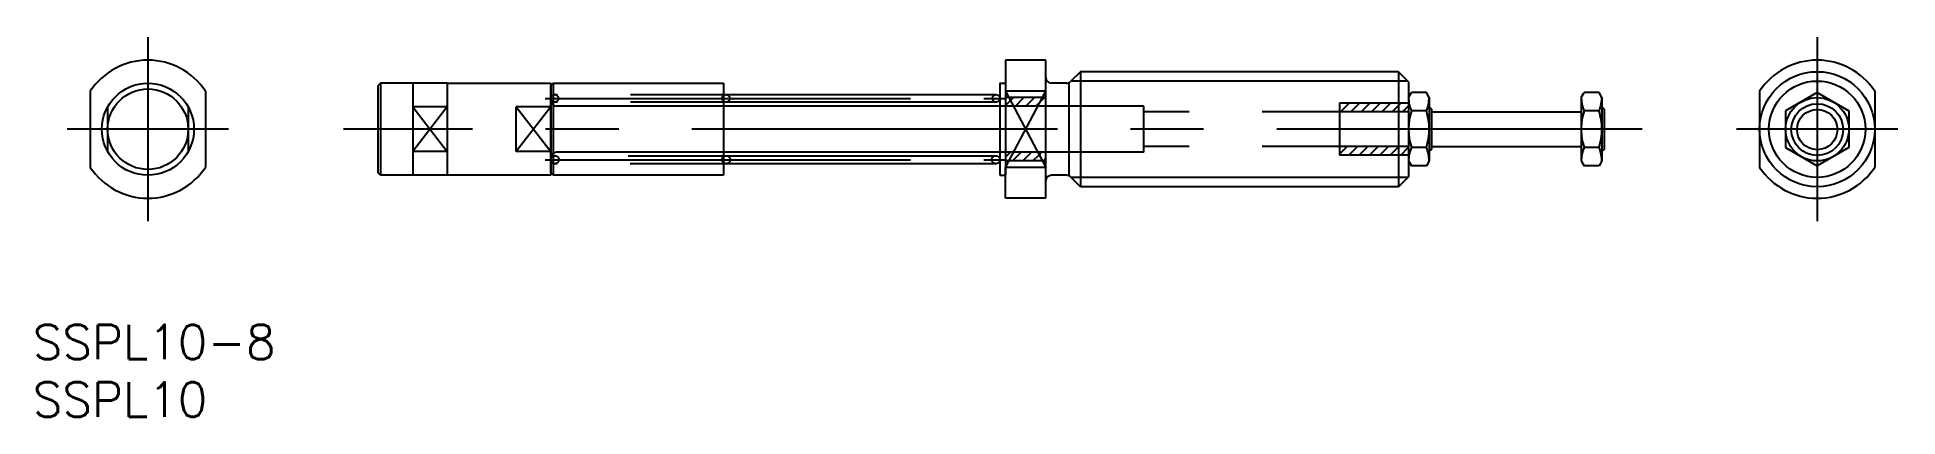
# Model space of a CAD drawing. Extents: x -10 to 152, y -25 to 8.
import ezdxf

# ---------------------------------------------------------------- set-up
doc = ezdxf.new("R2010")
doc.units = 0
for name, pattern in [('CENTER', [50.8, 31.75, -6.35, 6.35, -6.35]), ('DASHED', [19.05, 12.7, -6.35]), ('PHANTOM', [63.5, 31.75, -6.35, 6.35, -6.35, 6.35, -6.35])]:
    doc.linetypes.add(name, pattern=pattern)
doc.layers.get('0').update_dxf_attribs({"linetype": 'CONTINUOUS'})
doc.layers.add('CENTER', color=1, linetype='CENTER')
doc.styles.get("Standard").update_dxf_attribs({"font": 'txt.shx', "height": 3, "bigfont": 'bigfont.shx'})

# ---------------------------------------------------------------- blocks, each defined once
blk = doc.blocks.new('*U18')
at = {"color": 7, "linetype": 'CONTINUOUS'}
blk.add_text('SSPL10-8', height=3, dxfattribs=at).set_placement((-10, -20))
blk = doc.blocks.new('*U19')
at = {"color": 7, "linetype": 'CONTINUOUS'}
blk.add_text('SSPL10', height=3, dxfattribs=at).set_placement((-10, -25))

msp = doc.modelspace()

# ---------------------------------------------------------------- linework, layer by layer
at = {"color": 7, "linetype": 'CONTINUOUS'}
for p, q in [((78, 6), (74.5, 6)), ((74.5, 6), (74.5, 3.32)), ((78, -6), (78, 6)), ((81, 5), (80.15, 4.15)), ((108.63, 5), (81, 5)), ((81, 5), (81, -5)), ((109.5, 4.13), (108.63, 5)), ((108.63, 5), (108.63, -5)), ((-5, 3.32), (-5, -3.32)), ((5, 3.32), (5, -3.32)), ((20.2, 4), (20, 3.8)), ((20, -3.8), (20, 3.8)), ((20.2, 4), (20.2, -4)), ((26, 4), (20.2, 4)), ((23, 4), (23, -4)), ((26, 4), (35, 4)), ((26, 4), (26, -4)), ((35, 4), (35, -4)), ((74, 4), (74, -4)), ((74, 4), (74.5, 4)), ((74.5, 4), (74.5, 2)), ((78, 3.32), (74.5, 3.32)), ((74.5, 3.32), (74.5, -3.32)), ((79.79, 4), (78.5, 4)), ((80, 4), (80, -4)), ((109.5, 4.13), (109.5, -4.13)), ((140, 3.32), (140, -3.32)), ((150, 3.32), (150, -3.32)), ((26, 1.94), (23, 1.94)), ((35, 1.94), (32, 1.94)), ((32, -1.94), (32, 1.94)), ((74, 2), (35.5, 2)), ((109.5, 2.75), (109.75, 3.18)), ((109.5, 2.75), (109.5, -2.75)), ((111.05, 3.18), (109.75, 3.18)), ((111.3, 2.75), (111.05, 3.18)), ((111.3, 2.75), (111.3, -2.75)), ((111.3, 1.95), (111.5, 1.75)), ((111.5, 1.75), (111.5, -1.75)), ((145, 3.18), (142.25, 1.59)), ((145, 3.18), (147.75, 1.59)), ((109.5, 1.5), (109.5, -1.5)), ((109.5, 1.5), (109.5, -1.5)), ((111.05, 1.59), (109.75, 1.59)), ((142.25, 1.59), (142.25, -1.59)), ((147.75, 1.59), (147.75, -1.59)), ((111.05, -1.59), (109.75, -1.59)), ((142.25, -1.59), (145, -3.18)), ((147.75, -1.59), (145, -3.18)), ((26, -1.94), (23, -1.94)), ((35, -1.94), (32, -1.94)), ((74, -2), (35.5, -2)), ((74.5, -2), (74.5, -4)), ((109.5, -2.75), (109.75, -3.18)), ((111.05, -3.18), (109.75, -3.18)), ((111.3, -2.75), (111.05, -3.18)), ((111.3, -1.95), (111.5, -1.75)), ((20.2, -4), (20, -3.8)), ((26, -4), (20.2, -4)), ((35, -4), (26, -4)), ((74, -4), (74.5, -4)), ((78, -3.32), (74.5, -3.32)), ((74.5, -6), (74.5, -3.32)), ((79.79, -4), (78.5, -4)), ((81, -5), (80.15, -4.15)), ((109.5, -4.13), (108.63, -5)), ((78, -6), (74.5, -6)), ((108.63, -5), (81, -5))]:
    msp.add_line(p, q, dxfattribs=at)
at = {"color": 3, "linetype": 'PHANTOM'}
for p, q in [((35.2, 4), (35, 3.8)), ((35, -3.8), (35, 3.8)), ((35.2, 4), (35.2, -4)), ((35.2, 4), (50, 4)), ((50, 4), (50, -4)), ((73.68, 3), (35.33, 3)), ((73.68, 2.35), (35.33, 2.35)), ((124.5, 2.75), (124.75, 3.18)), ((124.5, 2.75), (124.5, -2.75)), ((126.05, 3.18), (124.75, 3.18)), ((126.3, 2.75), (126.05, 3.18)), ((126.3, 2.75), (126.3, -2.75)), ((126.3, 1.95), (126.5, 1.75)), ((126.5, 1.75), (126.5, -1.75)), ((111.5, 1.5), (124.5, 1.5)), ((126.05, 1.59), (124.75, 1.59)), ((111.5, -1.5), (124.5, -1.5)), ((126.05, -1.59), (124.75, -1.59)), ((73.65, -3), (35.35, -3)), ((73.47, -2.35), (35.53, -2.35)), ((124.5, -2.75), (124.75, -3.18)), ((126.05, -3.18), (124.75, -3.18)), ((126.3, -2.75), (126.05, -3.18)), ((126.3, -1.95), (126.5, -1.75)), ((35.2, -4), (35, -3.8)), ((50, -4), (35.2, -4))]:
    msp.add_line(p, q, dxfattribs=at)
at = {"color": 3, "linetype": 'CONTINUOUS'}
for p, q in [((74.5, -3.32), (78, 3.32)), ((74.5, 3.32), (78, -3.32)), ((109.44, 4.19), (80.19, 4.19)), ((23, 1.94), (26, -1.94)), ((26, 1.94), (23, -1.94)), ((32, 1.94), (35, -1.94)), ((35, 1.94), (32, -1.94)), ((109.44, -4.19), (80.19, -4.19))]:
    msp.add_line(p, q, dxfattribs=at)
at = {"color": 3, "linetype": 'DASHED'}
for p, q in [((-3.5, 1.94), (-3.5, -1.94)), ((3.5, 1.94), (3.5, -1.94)), ((86.5, 2), (74, 2)), ((78, 2.75), (74.5, 2.75)), ((74.5, 2.05), (74.94, 2.49)), ((74.94, 2.49), (75.2, 2.75)), ((75.35, 2), (76.1, 2.75)), ((76.25, 2), (77, 2.75)), ((77.14, 2), (77.48, 2.34)), ((77.48, 2.34), (77.89, 2.75)), ((86.5, -2), (86.5, 2)), ((103.5, 2.25), (103.5, -2.25)), ((109.5, 2.25), (103.5, 2.25)), ((103.59, 1.5), (104.34, 2.25)), ((104.48, 1.5), (105.23, 2.25)), ((105.38, 1.5), (106.13, 2.25)), ((106.28, 1.5), (107.03, 2.25)), ((107.18, 1.5), (107.93, 2.25)), ((108.08, 1.5), (108.83, 2.25)), ((108.97, 1.5), (109.5, 2.03)), ((109.5, 1.5), (86.5, 1.5)), ((109.5, -1.5), (86.5, -1.5)), ((103.5, -2.18), (104.18, -1.5)), ((104.33, -2.25), (105.08, -1.5)), ((105.22, -2.25), (105.97, -1.5)), ((106.12, -2.25), (106.87, -1.5)), ((107.02, -2.25), (107.77, -1.5)), ((107.92, -2.25), (108.67, -1.5)), ((108.82, -2.25), (109.5, -1.57)), ((86.5, -2), (74, -2)), ((74.5, -2.44), (74.94, -2)), ((78, -2.75), (74.5, -2.75)), ((75.09, -2.75), (75.84, -2)), ((75.99, -2.75), (76.74, -2)), ((76.88, -2.75), (77.42, -2.22)), ((77.42, -2.22), (77.63, -2)), ((77.78, -2.75), (78, -2.53)), ((109.5, -2.25), (103.5, -2.25))]:
    msp.add_line(p, q, dxfattribs=at)
at = {"color": 7, "linetype": 'CONTINUOUS'}
for centre, radius in [((145, 0), 5), ((0, 0), 4), ((0, 0), 3.5), ((145, 0), 2.75), ((145, -0.03), 2.25), ((145, -0.03), 1.75)]:
    msp.add_circle(centre, radius, dxfattribs=at)
at = {"color": 3, "linetype": 'CONTINUOUS'}
msp.add_circle((145, 0), 4.19, dxfattribs=at)
at = {"color": 3, "linetype": 'PHANTOM'}
for centre, radius in [((35.33, 2.68), 0.325), ((50.21, 2.68), 0.325), ((73.68, 2.68), 0.325), ((35.35, -2.65), 0.35), ((50.23, -2.65), 0.35), ((73.65, -2.65), 0.35)]:
    msp.add_circle(centre, radius, dxfattribs=at)
at = {"color": 7, "linetype": 'CONTINUOUS'}
for centre, radius, start, end in [((0, 0), 6, 33.5573, 146.4427), ((145, 0), 6, 33.5573, 146.4427), ((78.5, 4.5), 0.5, 180, 270), ((79.79, 4.5), 0.5, 270, 315), ((35.5, 2.5), 0.5, 180, 270), ((112.64, 2.81), 3.14, 181.0384, 202.8265), ((108.16, 2.81), 3.14, 337.1735, 358.9616), ((114.75, 0), 5.25, 162.412, 197.588), ((106.05, 0), 5.25, 342.412, 17.588), ((112.64, -2.81), 3.14, 157.1735, 178.9616), ((108.16, -2.81), 3.14, 1.0384, 22.8265), ((35.5, -2.5), 0.5, 90, 180), ((0, 0), 6, 213.5573, 326.4427), ((78.5, -4.5), 0.5, 90, 180), ((79.79, -4.5), 0.5, 45, 90), ((145, 0), 6, 213.5573, 326.4427)]:
    msp.add_arc(centre, radius, start, end, dxfattribs=at)
at = {"color": 3, "linetype": 'PHANTOM'}
for centre, radius, start, end in [((127.64, 2.81), 3.14, 181.0384, 202.8265), ((123.16, 2.81), 3.14, 337.1735, 358.9616), ((129.75, 0), 5.25, 162.412, 197.588), ((121.05, 0), 5.25, 342.412, 17.588), ((127.64, -2.81), 3.14, 157.1735, 178.9616), ((123.16, -2.81), 3.14, 1.0384, 22.8265)]:
    msp.add_arc(centre, radius, start, end, dxfattribs=at)
at = {"layer": 'CENTER', "color": 1, "linetype": 'CENTER'}
for p, q in [((0, 8), (0, -8)), ((145, 8), (145, -8)), ((34.5, 2.68), (74.5, 2.68)), ((7, 0), (-7, 0)), ((129.8, 0), (17, 0)), ((152, 0), (138, 0)), ((34.5, -2.65), (74.5, -2.65))]:
    msp.add_line(p, q, dxfattribs=at)

# ---------------------------------------------------------------- block references
at = {"color": 7, "linetype": 'CONTINUOUS'}
for name in ['*U18', '*U19']:
    msp.add_blockref(name, (0, 0), dxfattribs=at)

doc.saveas('drawing.dxf')
